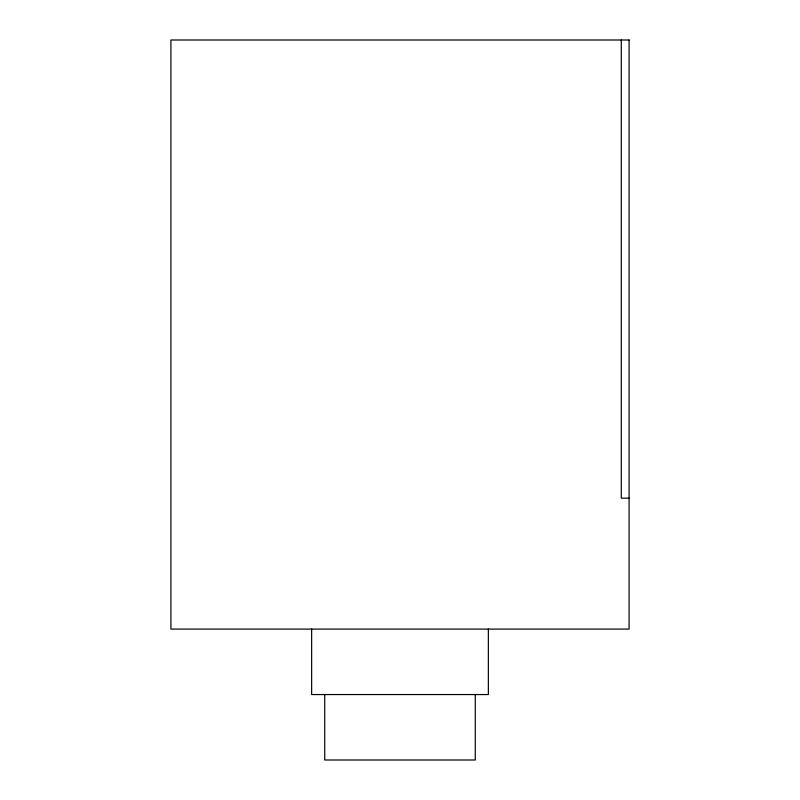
<?xml version="1.0" encoding="UTF-8"?>
<svg xmlns="http://www.w3.org/2000/svg" width="800" height="800" viewBox="0 0 800 800"><rect width="100%" height="100%" fill="white"/><g stroke="black" fill="none" stroke-linecap="round" stroke-linejoin="round"><path stroke-width="1.2" d="M629.09 498.18L621.28 498.18L621.28 40M488.36 629.09L488.36 694.55L311.64 694.55L311.64 629.09M475.27 694.55L475.27 760L324.73 760L324.73 694.55M629.09 40L170.91 40L170.91 629.09L629.09 629.09L629.09 40"/></g></svg>
